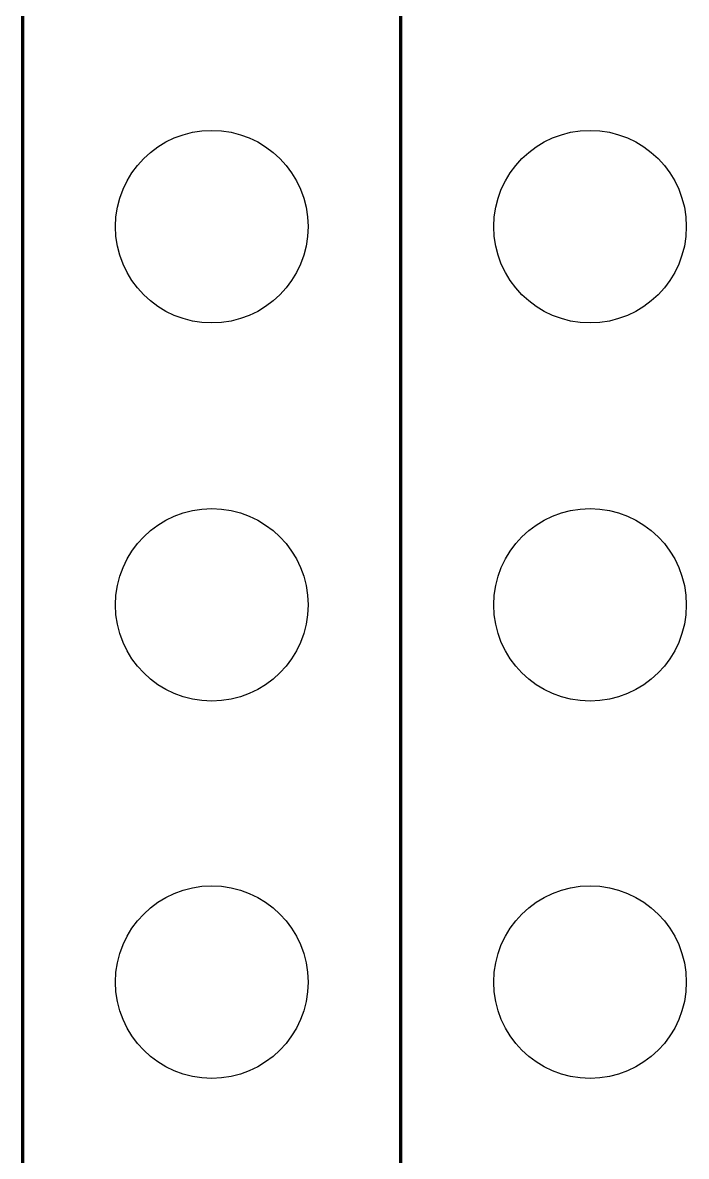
# Model space of a CAD drawing. Header units: millimetres. Extents: x -109 to -14.2, y -107.5 to -24.7.
# Drawn here: x -51.69 to -47.23, y -71.09 to -63.47 of the extents above; entities that cross this region are included whole.
import ezdxf

# ---------------------------------------------------------------- set-up
doc = ezdxf.new("R2010")
doc.units = ezdxf.units.MM
doc.header["$MEASUREMENT"] = 0
doc.layers.add('layer 1', color=7, linetype='Continuous')

msp = doc.modelspace()

# ---------------------------------------------------------------- linework, layer by layer
at = {"layer": 'layer 1', "color": 0}
for centre in [(-50.4162, -64.8384), (-47.8735, -64.8384), (-50.4162, -67.381), (-47.8735, -67.381), (-50.4162, -69.9173), (-47.8735, -69.9173)]:
    msp.add_ellipse(centre, major_axis=(0, 0.6474), ratio=1, dxfattribs=at)
at = {"layer": 'layer 1', "color": 0, "lineweight": 80}
for points in [[(-51.6875, -91.5042), (-51.6875, -91.5042), (-51.6875, -40.7152), (-51.6875, -40.7152)], [(-49.1448, -91.5042), (-49.1448, -91.5042), (-49.1448, -40.7152), (-49.1448, -40.7152)], [(-49.1448, -91.5042), (-49.1448, -91.5042), (-49.1448, -40.7152), (-49.1448, -40.7152)]]:
    msp.add_open_spline(points, degree=3, dxfattribs=at)

doc.saveas('drawing.dxf')
